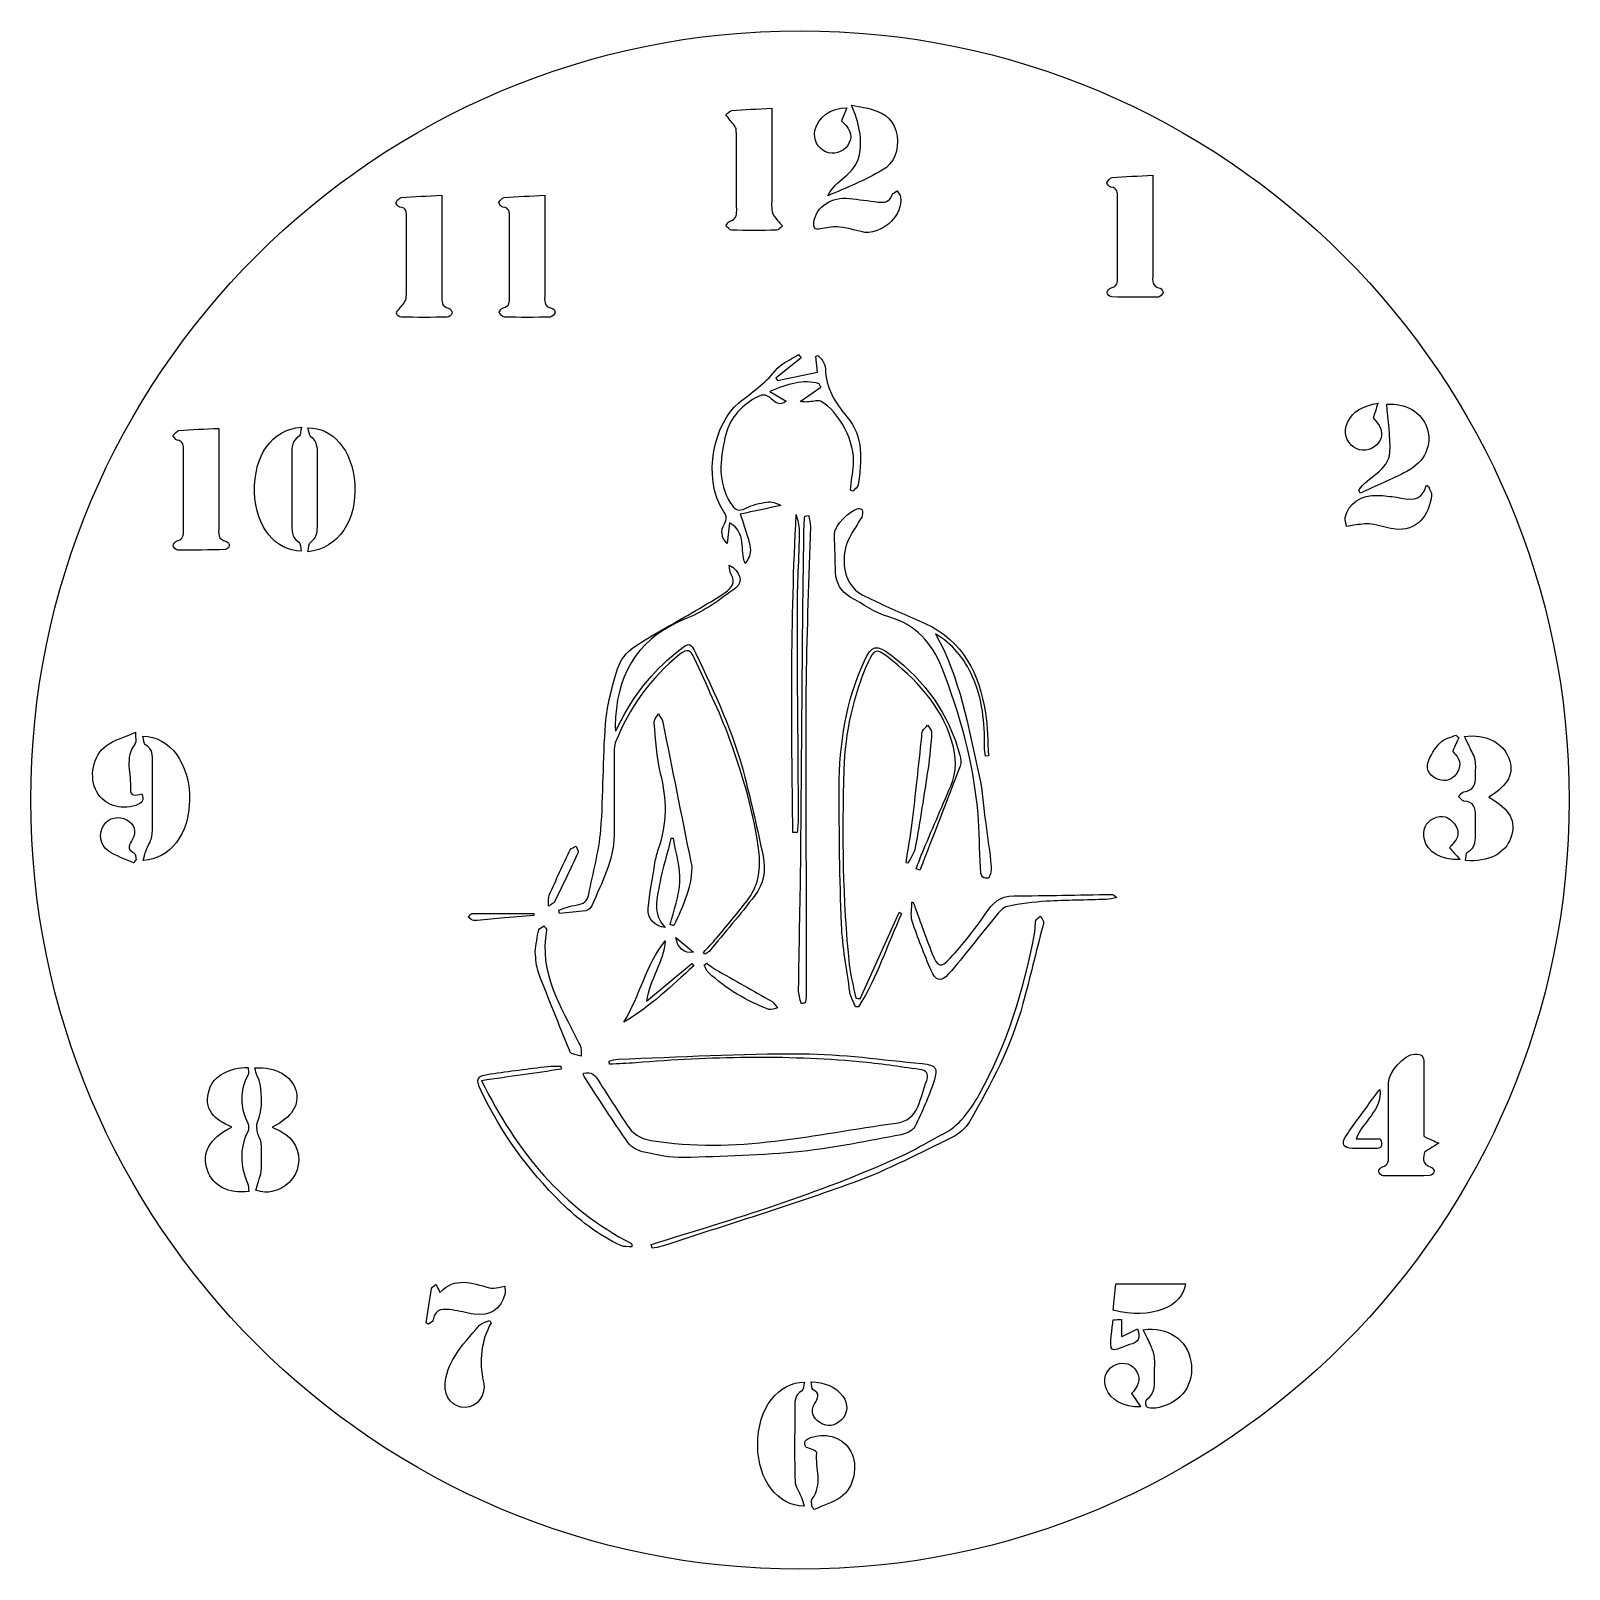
# Model space of a CAD drawing. Header units: millimetres. Extents: x -150 to 150, y -150 to 150.
import ezdxf

# ---------------------------------------------------------------- set-up
doc = ezdxf.new("R2010")
doc.units = ezdxf.units.MM

msp = doc.modelspace()

# ---------------------------------------------------------------- linework, layer by layer
for p, q in [((-5.88, 79.68), (-2.71, 77.78)), ((10.36, 60.22), (9.85, 60.44)), ((109.26, 59.85), (108.98, 60.35)), ((-13.72, 54.06), (-14.23, 50.04)), ((0.96, 55.35), (1.7, 55.45)), ((36.76, 8.64), (36.15, 8.57)), ((-24.64, -7.53), (-25.16, -7.53)), ((21.06, -12.34), (20.68, -12.23)), ((-46.89, -22.11), (-47.04, -21.46)), ((11.73, -38.75), (19.33, -21.95)), ((-24.2, -26.8), (-20.78, -29.7)), ((-18.55, -30.05), (-18.85, -29.72)), ((-18.68, -32.22), (-18.2, -31.83)), ((-37.15, -51.52), (-37.24, -50.94)), ((-46.65, -51.92), (-46.59, -52.51)), ((108.45, -66.08), (113.13, -66.08)), ((-28.83, -87.37), (-29, -86.67)), ((61.6, -94.36), (75.14, -94.36)), ((62.72, -101.29), (62.72, -104.64))]:
    msp.add_line(p, q)
for points in [[(-0.29, 86.89), (0.23, 86.2), (-4.7, 82.23), (-4.39, 81.83), (3.4, 83.4), (3.08, 86.46), (3.49, 86.66)], [(0.05, 77.74), (4.05, 80.49), (3.76, 81.18)], [(-29.94, -39.23), (-21.12, -31.87), (-20.73, -32.35)]]:
    msp.add_lwpolyline(points)
msp.add_circle((0, 0), 150)
for points, knots in [([(10.07, 135.49), (11.92, 135.12), (13.01, 134.98), (14.05, 134.67), (16.66, 133.9), (18.56, 132.39), (18.92, 129.5), (19.26, 126.7), (18.45, 124.2), (15.99, 122.79)], [-6, -6, -6, -6, -5, -5, -5, -4, -4, -4, -3, -3, -3, -3]), ([(-14.48, 133.6), (-14.09, 133.89), (-13.72, 134.41), (-13.31, 134.45), (-10.81, 134.65), (-8.3, 134.74), (-5.49, 134.88)], [-2, -2, -2, -2, -1, -1, -1, 0, 0, 0, 0]), ([(8.44, 132.08), (10.04, 130.57), (10.31, 129.17), (9.3, 127.64), (8.42, 126.3), (6.51, 125.76), (5, 126.4)], [-4, -4, -4, -4, -3, -3, -3, -2, -2, -2, -2]), ([(2.72, 112.77), (3.12, 115.66), (6.27, 117.71), (9.61, 117.31), (11.47, 117.09), (13.32, 116.83), (15.18, 116.61)], [4, 4, 4, 4, 5, 5, 5, 6, 6, 6, 6]), ([(-77.94, 96.03), (-77.52, 96.64), (-76.79, 97.25), (-76.78, 97.87), (-76.68, 103.13), (-76.73, 108.38), (-76.72, 113.64)], [-6, -6, -6, -6, -5, -5, -5, -4, -4, -4, -4]), ([(-57.89, 95.98), (-56.6, 96.21), (-56.66, 97.13), (-56.66, 98.05), (-56.66, 103.24), (-56.66, 108.44), (-56.66, 113.64)], [7, 7, 7, 7, 8, 8, 8, 9, 9, 9, 9]), ([(-4.57, 111.11), (-7.48, 111.04), (-10.41, 111.05), (-13.32, 111.12), (-13.71, 111.13), (-14.09, 111.67), (-14.47, 111.97)], [-9, -9, -9, -9, -8, -8, -8, -7, -7, -7, -7]), ([(12.67, 110.65), (11.37, 110.95), (9.56, 111.48), (7.72, 111.73), (6.64, 111.88), (5.5, 111.58), (4.39, 111.47)], [0, 0, 0, 0, 1, 1, 1, 2, 2, 2, 2]), ([(4.95, 84.11), (5.05, 80.38), (6.79, 77.52), (9.16, 74.74), (12.48, 70.86), (11.99, 66.1), (11.37, 61.46)], [-20, -20, -20, -20, -19, -19, -19, -18, -18, -18, -18]), ([(-14.84, 56.2), (-19.37, 63.07), (-16.5, 73.83), (-11.92, 77.46), (-9.44, 79.43), (-6.86, 81.14), (-4.85, 83.7)], [-31, -31, -31, -31, -30, -30, -30, -29, -29, -29, -29]), ([(-5.54, 78.19), (-6.61, 79.27), (-7.51, 79.09), (-8.68, 78.42), (-11.78, 76.64), (-13.86, 74.19), (-14.63, 70.61), (-15.57, 66.24), (-16.13, 61.98), (-13.55, 57.9)], [-7, -7, -7, -7, -6, -6, -6, -5, -5, -5, -4, -4, -4, -4]), ([(-113.35, 72.47), (-113.35, 65.89), (-113.35, 59.59), (-113.35, 53.29), (-113.35, 52.08), (-113.64, 50.74), (-111.85, 50.42)], [-13, -13, -13, -13, -12, -12, -12, -11, -11, -11, -11]), ([(-97.29, 48.51), (-102.17, 48.65), (-106.19, 52.99), (-106.36, 60.06), (-106.54, 67.16), (-103.01, 72.23), (-97.24, 72.71)], [-2, -2, -2, -2, -1, -1, -1, 0, 0, 0, 0]), ([(-95.95, 72.57), (-91.24, 72.68), (-87.24, 68.36), (-86.83, 61.56), (-86.4, 54.48), (-89.94, 49.13), (-95.98, 48.37)], [-2, -2, -2, -2, -1, -1, -1, 0, 0, 0, 0]), ([(112.45, 69.25), (111.27, 68.07), (109.41, 67.87), (108.01, 68.78), (106.49, 69.77), (105.93, 71.82), (106.77, 73.61)], [-3, -3, -3, -3, -2, -2, -2, -1, -1, -1, -1]), ([(-121.47, 50.52), (-120.27, 50.79), (-120.22, 51.61), (-120.22, 52.58), (-120.24, 57.78), (-120.24, 62.97), (-120.23, 68.17), (-120.23, 69.11), (-120.2, 69.99), (-121.48, 70.2)], [-6, -6, -6, -6, -5, -5, -5, -4, -4, -4, -3, -3, -3, -3]), ([(-97.68, 70.92), (-99.28, 69.94), (-99.09, 68.42), (-99.09, 66.94), (-99.1, 62.65), (-99.1, 58.37), (-99.09, 54.08), (-99.09, 52.66), (-99.24, 51.23), (-97.73, 50.27)], [-6, -6, -6, -6, -5, -5, -5, -4, -4, -4, -3, -3, -3, -3]), ([(-95.42, 50.29), (-94.11, 51.18), (-94.1, 52.42), (-94.1, 53.74), (-94.1, 58.29), (-94.1, 62.83), (-94.1, 67.38), (-94.1, 68.69), (-94.09, 69.94), (-95.39, 70.84)], [-6, -6, -6, -6, -5, -5, -5, -4, -4, -4, -3, -3, -3, -3]), ([(106.31, 55.12), (106.91, 57.85), (109.48, 59.56), (112.66, 59.41), (113.89, 59.35), (115.11, 59.2), (116.33, 59.03)], [-4, -4, -4, -4, -3, -3, -3, -2, -2, -2, -2]), ([(11.33, 56.87), (11.56, 56.94), (12.1, 56.72), (12.12, 56.57), (12.19, 56.11), (12.23, 55.55), (12.03, 55.18), (11.27, 53.8), (10.33, 52.53), (9.62, 51.15)], [-12, -12, -12, -12, -11, -11, -11, -10, -10, -10, -9, -9, -9, -9]), ([(-0.14, 52.55), (-0.24, 47.22), (-0.58, 41.9), (-0.58, 36.58), (-0.58, 23.29), (-0.42, 10.01), (-0.35, -3.28)], [2, 2, 2, 2, 3, 3, 3, 4, 4, 4, 4]), ([(0.13, -12.37), (0.28, 1.6), (0.35, 15.57), (0.48, 29.54), (0.55, 37.62), (0.68, 45.7), (0.79, 53.78)], [-10, -10, -10, -10, -9, -9, -9, -8, -8, -8, -8]), ([(2.03, 53.31), (1.76, 43.36), (1.3, 33.4), (1.19, 23.45), (1.04, 10.48), (1.16, -2.49), (1.18, -15.46), (1.19, -23.04), (1.23, -30.62), (1.23, -38.2)], [-5, -5, -5, -5, -4, -4, -4, -3, -3, -3, -2, -2, -2, -2]), ([(9.62, 51.15), (7.89, 47.81), (8.33, 43.2), (10.78, 41), (11.96, 39.95), (13.54, 39.31), (15, 38.63)], [-9, -9, -9, -9, -8, -8, -8, -7, -7, -7, -7]), ([(111.38, 53.82), (110.27, 53.95), (109.12, 53.71), (108, 53.61), (107.52, 53.56), (107.06, 53.42), (106.59, 53.32)], [-7, -7, -7, -7, -6, -6, -6, -5, -5, -5, -5]), ([(-13.8, 45.78), (-11.64, 44.65), (-10.96, 42.53), (-12.56, 41.34), (-15.55, 39.13), (-18.63, 36.78), (-22.05, 35.43), (-30.96, 31.91), (-35.38, 25.49), (-35.96, 16.13)], [23, 23, 23, 23, 24, 24, 24, 25, 25, 25, 26, 26, 26, 26]), ([(-20.32, 36.94), (-18.38, 38.08), (-16.43, 39.21), (-14.57, 40.47), (-13.32, 41.31), (-12.47, 42.42), (-13.47, 44.08)], [20, 20, 20, 20, 21, 21, 21, 22, 22, 22, 22]), ([(17.29, 35.73), (14.65, 36.5), (12.26, 38.19), (9.81, 39.57), (8, 40.59), (7.03, 42.26), (6.94, 44.35)], [-16, -16, -16, -16, -15, -15, -15, -14, -14, -14, -14]), ([(15, 38.63), (18.11, 37.17), (21.27, 35.82), (24.4, 34.41), (31.88, 31.02), (34.93, 24.57), (36.17, 16.99)], [-7, -7, -7, -7, -6, -6, -6, -5, -5, -5, -5]), ([(-23.4, 29.36), (-21.63, 30.74), (-21.33, 30.72), (-20.36, 28.69), (-16.62, 20.82), (-12.91, 12.92), (-10.75, 4.43), (-9.46, -0.66), (-8.3, -5.79), (-7.2, -10.93)], [29, 29, 29, 29, 30, 30, 30, 31, 31, 31, 32, 32, 32, 32]), ([(8.09, -24.22), (7.73, -15.33), (7.63, -6.42), (7.65, 2.48), (7.66, 10.95), (8.96, 19.22), (12.51, 27.01), (14.02, 30.31), (14.85, 30.45), (17.8, 28.22)], [-16, -16, -16, -16, -15, -15, -15, -14, -14, -14, -13, -13, -13, -13]), ([(-20.62, 27.75), (-21.28, 29.25), (-22.01, 29.56), (-23.41, 28.44), (-29.16, 23.79), (-33.25, 17.97), (-36.02, 11.17)], [5, 5, 5, 5, 6, 6, 6, 7, 7, 7, 7]), ([(-16.27, -26.92), (-14.26, -24.52), (-12.25, -22.13), (-10.33, -19.66), (-8.23, -16.95), (-7.6, -13.88), (-7.99, -10.45), (-8.86, -2.72), (-11.1, 4.66), (-13.72, 11.9), (-15.68, 17.3), (-18.31, 22.46), (-20.62, 27.75)], [1, 1, 1, 1, 2, 2, 2, 3, 3, 3, 4, 4, 4, 5, 5, 5, 5]), ([(13.34, 27.01), (10.3, 20.29), (8.79, 13.19), (8.55, 5.86), (8.15, -6.8), (8.31, -19.47), (9.59, -32.09)], [-4, -4, -4, -4, -3, -3, -3, -2, -2, -2, -2]), ([(29.39, 2.73), (30.6, 5.6), (30.56, 8.33), (29.62, 11.44), (27.44, 18.66), (22.54, 23.58), (16.92, 28.02), (14.95, 29.58), (14.4, 29.35), (13.34, 27.01)], [-7, -7, -7, -7, -6, -6, -6, -5, -5, -5, -4, -4, -4, -4]), ([(-43.63, -20.49), (-42.21, -20.34), (-41.43, -19.67), (-41.18, -18.36), (-40.36, -14.19), (-39.2, -10.05), (-38.85, -5.84), (-38.29, 1.02), (-38.47, 7.94), (-37.91, 14.8), (-37.62, 18.44), (-36.66, 22.08), (-35.57, 25.58)], [14, 14, 14, 14, 15, 15, 15, 16, 16, 16, 17, 17, 17, 18, 18, 18, 18]), ([(-27.61, 16.85), (-27.32, 16.29), (-26.88, 15.77), (-26.76, 15.18), (-24.92, 6.1), (-23.11, -2.99), (-21.29, -12.07)], [-5, -5, -5, -5, -4, -4, -4, -3, -3, -3, -3]), ([(-128.16, 12.45), (-122.94, 12.41), (-118.97, 7.21), (-119.03, 0.1), (-119.09, -6.68), (-122.82, -11.52), (-128.08, -11.78)], [-7, -7, -7, -7, -6, -6, -6, -5, -5, -5, -5]), ([(-129.52, -1.05), (-132.6, -2.03), (-135.72, -0.98), (-137.14, 1.6), (-138.67, 4.36), (-137.96, 8.63), (-135.28, 10.59)], [-3, -3, -3, -3, -2, -2, -2, -1, -1, -1, -1]), ([(-129.62, 11.03), (-131.86, 8.25), (-130.33, 5.06), (-130.58, 2.08), (-130.69, 0.7), (-129.4, 0.84), (-128.37, 1.23)], [-6, -6, -6, -6, -5, -5, -5, -4, -4, -4, -4]), ([(-127.59, -10.02), (-127.17, -8.88), (-126.35, -7.78), (-126.32, -6.64), (-126.17, -1.97), (-126.26, 2.7), (-126.25, 7.37), (-126.25, 8.68), (-126.18, 9.95), (-127.61, 10.75)], [-4, -4, -4, -4, -3, -3, -3, -2, -2, -2, -1, -1, -1, -1]), ([(-36.24, 9.52), (-36.25, 4.07), (-36.16, -1.38), (-36.26, -6.83), (-36.34, -11.79), (-38.66, -16.11), (-40.56, -20.53)], [8, 8, 8, 8, 9, 9, 9, 10, 10, 10, 10]), ([(127.75, 8.93), (128.98, 7.7), (128.89, 6.35), (127.97, 5.07), (127.15, 3.93), (125.92, 3.53), (124.53, 3.99)], [2, 2, 2, 2, 3, 3, 3, 4, 4, 4, 4]), ([(-25.16, -7.53), (-25.9, -10.42), (-26.8, -13.29), (-27.33, -16.22), (-27.85, -19.1), (-28.95, -22.13), (-26.29, -24.87)], [-13, -13, -13, -13, -12, -12, -12, -11, -11, -11, -11]), ([(-25.32, -24.33), (-24.65, -21.54), (-23.55, -18.76), (-23.43, -15.94), (-23.32, -13.16), (-24.2, -10.34), (-24.64, -7.53)], [-16, -16, -16, -16, -15, -15, -15, -14, -14, -14, -14]), ([(-49.02, -20.7), (-48.97, -19.73), (-49.12, -19.05), (-48.89, -18.54), (-47.58, -15.57), (-46.21, -12.62), (-44.79, -9.7)], [-6, -6, -6, -6, -5, -5, -5, -4, -4, -4, -4]), ([(-7.2, -10.93), (-6.61, -13.68), (-7.08, -16.39), (-8.8, -18.63), (-11.66, -22.34), (-14.71, -25.91), (-17.7, -29.52)], [32, 32, 32, 32, 33, 33, 33, 34, 34, 34, 34]), ([(25.77, -29.97), (26.81, -32.63), (27.49, -32.86), (29.36, -30.78), (31.78, -28.11), (34.06, -25.27), (36.09, -22.29), (37.52, -20.2), (38.89, -18.65), (41.7, -18.66)], [1, 1, 1, 1, 2, 2, 2, 3, 3, 3, 4, 4, 4, 4]), ([(59.71, -19.39), (55.83, -19.52), (51.94, -19.52), (48.07, -19.75), (45.52, -19.9), (42.95, -20.22), (40.46, -20.75)], [7, 7, 7, 7, 8, 8, 8, 9, 9, 9, 9]), ([(-51.89, -22.51), (-54.05, -22.68), (-56.2, -22.85), (-58.35, -23.04), (-60.1, -23.19), (-61.84, -23.43), (-63.58, -23.52)], [-6, -6, -6, -6, -5, -5, -5, -4, -4, -4, -4]), ([(28.92, -33.99), (27.55, -35.57), (26.36, -35.24), (25.55, -33.26), (24.24, -30.08), (22.95, -26.87), (21.88, -23.61)], [11, 11, 11, 11, 12, 12, 12, 13, 13, 13, 13]), ([(45.74, -26.12), (45.9, -25.26), (45.82, -24.36), (45.99, -23.51), (46.06, -23.19), (46.53, -22.96), (46.82, -22.68)], [5, 5, 5, 5, 6, 6, 6, 7, 7, 7, 7]), ([(27.69, -65.24), (31.05, -63.57), (33.06, -60.78), (34.86, -57.58), (40.4, -47.74), (43.63, -37.13), (45.74, -26.12)], [3, 3, 3, 3, 4, 4, 4, 5, 5, 5, 5]), ([(47.32, -24.58), (46.04, -29.62), (44.82, -34.68), (43.47, -39.7), (41.26, -47.94), (37.26, -55.41), (33.04, -62.75)], [9, 9, 9, 9, 10, 10, 10, 11, 11, 11, 11]), ([(-44.57, -49.43), (-44.75, -49.36), (-44.87, -49.03), (-44.96, -48.81), (-46.99, -43.76), (-49.07, -38.74), (-51, -33.66)], [-3, -3, -3, -3, -2, -2, -2, -1, -1, -1, -1]), ([(-43.27, -47.13), (-43.08, -47.52), (-42.78, -47.9), (-42.71, -48.31), (-42.61, -48.85), (-42.69, -49.41), (-42.69, -49.97)], [-6, -6, -6, -6, -5, -5, -5, -4, -4, -4, -4]), ([(24.7, -54.67), (25.2, -53.27), (24.61, -52.7), (23.29, -52.53), (19.38, -52.03), (15.47, -51.4), (11.55, -51.04), (-2.98, -49.74), (-17.5, -50.06), (-32.02, -51.26)], [7, 7, 7, 7, 8, 8, 8, 9, 9, 9, 10, 10, 10, 10]), ([(-110.78, -63.77), (-114.24, -62.38), (-116.45, -60.29), (-115.17, -56.38), (-114.33, -53.83), (-111.28, -52.14), (-107.61, -52.14)], [-7, -7, -7, -7, -6, -6, -6, -5, -5, -5, -5]), ([(-106.28, -52.22), (-102.22, -52), (-99.11, -53.81), (-98.33, -56.6), (-97.54, -59.43), (-99.02, -61.85), (-102.92, -63.81)], [0, 0, 0, 0, 1, 1, 1, 2, 2, 2, 2]), ([(-105.79, -62.79), (-104.73, -60.83), (-104.69, -55.67), (-105.85, -53.78), (-106.09, -53.39), (-106.11, -52.86), (-106.28, -52.22)], [12, 12, 12, 12, 13, 13, 13, 14, 14, 14, 14]), ([(-34.93, -86.9), (-39.37, -84.86), (-43.16, -81.87), (-46.62, -78.47), (-53.06, -72.14), (-58.29, -64.89), (-62.17, -56.71), (-63.33, -54.28), (-63.03, -53.79), (-60.39, -53.42)], [-9, -9, -9, -9, -8, -8, -8, -7, -7, -7, -6, -6, -6, -6]), ([(18.74, -63.01), (20.87, -62.71), (22.21, -61.63), (22.97, -59.81), (23.67, -58.15), (24.09, -56.37), (24.7, -54.67)], [5, 5, 5, 5, 6, 6, 6, 7, 7, 7, 7]), ([(19.74, -65.26), (13.28, -66.45), (6.82, -67.87), (0.3, -68.53), (-7.35, -69.31), (-15.07, -69.51), (-22.76, -69.72), (-25.29, -69.79), (-27.87, -69.23), (-30.37, -68.69), (-31.51, -68.44), (-32.85, -67.77), (-33.49, -66.87)], [18, 18, 18, 18, 19, 19, 19, 20, 20, 20, 21, 21, 21, 22, 22, 22, 22]), ([(-97.84, -71.17), (-98.3, -73.82), (-100.32, -75.84), (-102.99, -76.31), (-103.43, -76.39), (-103.89, -76.53), (-104.33, -76.49)], [4, 4, 4, 4, 5, 5, 5, 6, 6, 6, 6]), ([(-60.23, -101.93), (-62.22, -105.59), (-62.61, -109.36), (-61.73, -113.43), (-61.14, -116.16), (-62.96, -118.37), (-65.29, -118.45)], [0, 0, 0, 0, 1, 1, 1, 2, 2, 2, 2]), ([(-65.29, -118.45), (-67.52, -118.52), (-69.48, -116.54), (-69.22, -113.86), (-69.05, -112.01), (-68.32, -110.08), (-67.33, -108.49)], [2, 2, 2, 2, 3, 3, 3, 4, 4, 4, 4]), ([(8.36, -116.26), (9.46, -117.74), (9.36, -119.67), (8.11, -120.87), (6.86, -122.08), (5.4, -122.36), (3.88, -121.39)], [-5, -5, -5, -5, -4, -4, -4, -3, -3, -3, -3]), ([(-1.03, -118.8), (-1.02, -123.47), (-1.11, -128.15), (-0.97, -132.82), (-0.94, -133.88), (-0.13, -134.92), (0.28, -135.99)], [-5, -5, -5, -5, -4, -4, -4, -3, -3, -3, -3]), ([(2.33, -124.25), (5.43, -123.31), (8.51, -124.4), (9.9, -127.01), (11.39, -129.83), (10.63, -134.03), (7.93, -135.97)], [4, 4, 4, 4, 5, 5, 5, 6, 6, 6, 6])]:
    msp.add_open_spline(points, degree=3, knots=knots)
for points in [[(11.52, 125.55), (12.25, 128.86), (11.53, 131.96), (10.07, 135.49)], [(-13.6, 132.52), (-13.87, 132.89), (-14.18, 133.24), (-14.48, 133.6)], [(-12.43, 130.71), (-12.44, 131.32), (-13.18, 131.93), (-13.6, 132.52)], [(-5.49, 134.88), (-5.49, 129.01), (-5.49, 123.44), (-5.49, 117.87)], [(2.91, 130.56), (3.39, 133.04), (5.98, 135), (9.12, 134.97)], [(9.12, 134.97), (8.77, 134.09), (8.48, 133.34), (8.12, 132.43)], [(8.12, 132.43), (8.12, 132.43), (8.27, 132.25), (8.44, 132.08)], [(-12.35, 114.94), (-12.4, 120.2), (-12.33, 125.45), (-12.43, 130.71)], [(5, 126.4), (3.44, 127.07), (2.56, 128.81), (2.91, 130.56)], [(5.42, 117.84), (6.91, 120.96), (10.72, 121.92), (11.52, 125.55)], [(15.99, 122.79), (12.62, 120.86), (9.03, 119.32), (5.42, 117.84)], [(60.64, 119.53), (60.33, 119.56), (59.79, 120.22), (59.86, 120.37)], [(59.86, 120.37), (60.04, 120.78), (60.47, 121.32), (60.84, 121.36)], [(60.84, 121.36), (63.4, 121.58), (65.98, 121.68), (68.78, 121.83)], [(68.78, 121.83), (68.78, 115.17), (68.78, 108.81), (68.78, 102.45)], [(-78.78, 116.49), (-78.59, 116.89), (-78.15, 117.43), (-77.77, 117.47)], [(-77.77, 117.47), (-75.21, 117.68), (-72.64, 117.77), (-69.84, 117.92)], [(-69.84, 117.92), (-69.84, 117.04), (-69.84, 116.34), (-69.84, 115.64)], [(-58.71, 116.5), (-58.51, 116.9), (-58.07, 117.43), (-57.69, 117.46)], [(-57.69, 117.46), (-55.13, 117.68), (-52.56, 117.78), (-49.78, 117.93)], [(-49.78, 117.93), (-49.78, 111.31), (-49.78, 105.01), (-49.77, 98.72)], [(-5.49, 117.87), (-5.49, 116.83), (-5.62, 115.77), (-5.44, 114.76)], [(19.61, 117.56), (19.96, 114.09), (16.77, 110.68), (12.67, 110.65)], [(15.18, 116.61), (16.42, 116.46), (17.51, 116.56), (17.98, 118.02)], [(17.98, 118.02), (18.09, 118.34), (18.6, 118.53), (18.92, 118.77)], [(18.92, 118.77), (19.16, 118.37), (19.57, 117.99), (19.61, 117.56)], [(61.89, 117.51), (61.89, 118.42), (61.97, 119.36), (60.64, 119.53)], [(61.9, 101.92), (61.9, 107.12), (61.9, 112.31), (61.89, 117.51)], [(-78.01, 115.62), (-78.31, 115.65), (-78.85, 116.33), (-78.78, 116.49)], [(-76.72, 113.64), (-76.72, 114.6), (-76.7, 115.47), (-78.01, 115.62)], [(-69.84, 115.64), (-69.84, 109.86), (-69.84, 104.08), (-69.84, 98.31)], [(-57.95, 115.63), (-58.25, 115.67), (-58.78, 116.35), (-58.71, 116.5)], [(-56.66, 113.64), (-56.66, 114.56), (-56.62, 115.48), (-57.95, 115.63)], [(-13.66, 112.9), (-12.56, 113.21), (-12.35, 113.89), (-12.35, 114.94)], [(-5.44, 114.76), (-5.33, 114.14), (-4.78, 113.58), (-4.38, 113.03)], [(-14.47, 111.97), (-14.2, 112.29), (-13.99, 112.81), (-13.66, 112.9)], [(-3.41, 111.97), (-3.8, 111.67), (-4.17, 111.12), (-4.57, 111.11)], [(-4.38, 113.03), (-4.1, 112.64), (-3.74, 112.32), (-3.41, 111.97)], [(3, 111.36), (2.71, 111.62), (2.65, 112.3), (2.72, 112.77)], [(4.39, 111.47), (3.91, 111.43), (3.24, 111.15), (3, 111.36)], [(68.78, 102.45), (68.78, 101.29), (68.53, 100.03), (70.26, 99.78)], [(59.88, 98.94), (59.86, 99.24), (60.33, 99.81), (60.65, 99.87)], [(60.65, 99.87), (61.92, 100.09), (61.9, 100.99), (61.9, 101.92)], [(70.26, 99.78), (70.49, 99.75), (70.88, 99.11), (70.8, 98.91)], [(-78.7, 94.89), (-78.65, 95.3), (-78.2, 95.64), (-77.94, 96.03)], [(-69.84, 98.31), (-69.84, 97.27), (-69.99, 96.19), (-68.49, 95.93)], [(-49.77, 98.72), (-49.77, 97.53), (-50.13, 96.14), (-48.28, 95.87)], [(60.74, 98.09), (60.43, 98.09), (59.9, 98.62), (59.88, 98.94)], [(69.89, 98.08), (66.84, 98.02), (63.79, 98.02), (60.74, 98.09)], [(70.8, 98.91), (70.65, 98.56), (70.22, 98.08), (69.89, 98.08)], [(-77.74, 94.15), (-78.09, 94.16), (-78.73, 94.68), (-78.7, 94.89)], [(-68.79, 94.17), (-71.77, 94.1), (-74.76, 94.1), (-77.74, 94.15)], [(-67.84, 94.95), (-67.92, 94.62), (-68.45, 94.17), (-68.79, 94.17)], [(-68.49, 95.93), (-68.21, 95.88), (-67.78, 95.23), (-67.84, 94.95)], [(-58.74, 95.06), (-58.46, 95.38), (-58.22, 95.92), (-57.89, 95.98)], [(-57.65, 94.16), (-58.02, 94.17), (-58.38, 94.75), (-58.74, 95.06)], [(-48.69, 94.17), (-51.68, 94.1), (-54.67, 94.09), (-57.65, 94.16)], [(-47.77, 94.99), (-47.92, 94.64), (-48.36, 94.18), (-48.69, 94.17)], [(-48.28, 95.87), (-48.05, 95.83), (-47.68, 95.18), (-47.77, 94.99)], [(-4.85, 83.7), (-3.75, 85.09), (-1.84, 85.84), (-0.29, 86.89)], [(3.49, 86.66), (3.79, 86.34), (4.16, 86.06), (4.37, 85.68)], [(4.37, 85.68), (4.64, 85.2), (4.93, 84.64), (4.95, 84.11)], [(3.76, 81.18), (0.56, 82.08), (-2.41, 81.11), (-5.88, 79.68)], [(-2.71, 77.78), (-3.96, 76.76), (-4.88, 77.52), (-5.54, 78.19)], [(2.77, 77.77), (1.93, 77.65), (1.1, 77.48), (0.05, 77.74)], [(3.97, 77.78), (3.66, 77.94), (3.16, 77.83), (2.77, 77.77)], [(10.42, 65.36), (10.87, 69.63), (7.7, 75.78), (3.97, 77.78)], [(106.77, 73.61), (107.82, 75.9), (109.84, 76.82), (112.71, 77.41)], [(112.71, 77.41), (112.33, 76.24), (112.06, 75.4), (111.77, 74.5)], [(114.43, 77.19), (117.91, 77.48), (121.33, 75.57), (122.25, 72.62)], [(115.03, 67.8), (115.22, 70.9), (114.66, 74.05), (114.43, 77.19)], [(-122.33, 71.05), (-121.92, 71.4), (-121.53, 72.01), (-121.1, 72.05)], [(-121.1, 72.05), (-118.6, 72.26), (-116.09, 72.34), (-113.35, 72.47)], [(-97.24, 72.71), (-97.41, 71.96), (-97.35, 71.13), (-97.68, 70.92)], [(-95.39, 70.84), (-95.77, 71.1), (-95.77, 71.94), (-95.95, 72.57)], [(111.77, 74.5), (113.72, 72.4), (113.96, 70.77), (112.45, 69.25)], [(122.25, 72.62), (123.31, 69.23), (121.93, 65.97), (118.31, 64.06)], [(-121.48, 70.2), (-121.8, 70.25), (-122.05, 70.75), (-122.33, 71.05)], [(108.98, 60.35), (110.65, 63.14), (114.79, 64.14), (115.03, 67.8)], [(9.85, 60.44), (10.04, 62.08), (10.24, 63.72), (10.42, 65.36)], [(118.31, 64.06), (115.37, 62.51), (112.28, 61.24), (109.26, 59.85)], [(11.37, 61.46), (11.31, 61.01), (10.71, 60.63), (10.36, 60.22)], [(116.33, 59.03), (118.64, 58.7), (121.15, 57.68), (122.17, 61.41)], [(122.17, 61.41), (122.31, 61.29), (122.46, 61.16), (122.6, 61.04)], [(122.6, 61.04), (122.8, 60.5), (123.22, 59.93), (123.16, 59.42)], [(-13.55, 57.9), (-12.75, 56.65), (-12.1, 56.12), (-10.58, 56.9)], [(-3.74, 57.44), (-6.33, 56.88), (-8.92, 56.32), (-11.66, 55.72)], [(-10.58, 56.9), (-9.33, 57.55), (-7.86, 57.88), (-6.46, 58.1)], [(-6.46, 58.1), (-5.57, 58.25), (-4.61, 57.93), (-3.74, 57.44)], [(123.16, 59.42), (122.73, 55.62), (120.45, 52.22), (115.74, 52.85)], [(-14.75, 53.85), (-14.19, 54.76), (-14.3, 55.38), (-14.84, 56.2)], [(-10.69, 46.12), (-11.76, 48.72), (-10.32, 52.06), (-13.72, 54.06)], [(-11.66, 55.72), (-9.23, 48.73), (-9.19, 48.35), (-10.69, 46.12)], [(-1.37, -6.31), (-1.71, 14.31), (-1.85, 34.94), (-0.74, 55.69)], [(-0.74, 55.69), (-0.53, 54.64), (-0.12, 53.59), (-0.14, 52.55)], [(0.79, 53.78), (0.8, 54.3), (0.9, 54.83), (0.96, 55.35)], [(1.7, 55.45), (1.82, 54.74), (2.05, 54.02), (2.03, 53.31)], [(6.72, 51.68), (6.62, 53.61), (9.74, 56.38), (11.33, 56.87)], [(106.59, 53.32), (106.48, 53.93), (106.18, 54.57), (106.31, 55.12)], [(-14.23, 50.04), (-15.36, 51.18), (-15.53, 52.54), (-14.75, 53.85)], [(6.94, 44.35), (6.84, 46.8), (6.84, 49.24), (6.72, 51.68)], [(115.74, 52.85), (114.27, 53.05), (112.85, 53.64), (111.38, 53.82)], [(-122.25, 49.61), (-122.27, 49.9), (-121.8, 50.45), (-121.47, 50.52)], [(-121.38, 48.75), (-121.69, 48.75), (-122.22, 49.28), (-122.25, 49.61)], [(-112.05, 48.82), (-115.16, 48.74), (-118.27, 48.71), (-121.38, 48.75)], [(-111.3, 49.55), (-111.35, 49.27), (-111.78, 48.82), (-112.05, 48.82)], [(-111.85, 50.42), (-111.61, 50.38), (-111.27, 49.82), (-111.3, 49.55)], [(-97.73, 50.27), (-97.37, 50.04), (-97.43, 49.15), (-97.29, 48.51)], [(-95.98, 48.37), (-95.76, 49.19), (-95.79, 50.04), (-95.42, 50.29)], [(-13.47, 44.08), (-13.73, 44.51), (-13.68, 45.12), (-13.8, 45.78)], [(-32.4, 29.8), (-28.51, 32.38), (-24.35, 34.57), (-20.32, 36.94)], [(27.65, 25.87), (25.77, 30.64), (22.56, 34.19), (17.29, 35.73)], [(33.6, 24.14), (32.05, 27.61), (29.74, 30.46), (26.41, 32.41)], [(26.41, 32.41), (31.26, 23.77), (32.81, 14.15), (34.93, 4.72)], [(-35.57, 25.58), (-35.07, 27.18), (-33.8, 28.87), (-32.4, 29.8)], [(-34.66, 15.91), (-31.88, 21.21), (-28.11, 25.68), (-23.4, 29.36)], [(17.8, 28.22), (24.42, 23.21), (29, 16.82), (31.15, 8.77)], [(34.71, -2.69), (33.84, 7.19), (31.26, 16.68), (27.65, 25.87)], [(35.95, 10.35), (36.09, 15.11), (35.55, 19.75), (33.6, 24.14)], [(-35.96, 16.13), (-36.01, 15.26), (-36.1, 14.39), (-35.95, 13.4)], [(-35.95, 13.4), (-35.52, 14.24), (-35.1, 15.08), (-34.66, 15.91)], [(-28.44, 15.05), (-28.49, 15.62), (-27.9, 16.24), (-27.61, 16.85)], [(-27.17, 5.19), (-27.96, 8.39), (-28.12, 11.75), (-28.44, 15.05)], [(36.17, 16.99), (36.61, 14.25), (36.58, 11.43), (36.76, 8.64)], [(-135.28, 10.59), (-133.75, 11.71), (-131.78, 12.23), (-129.59, 13.21)], [(-129.59, 13.21), (-129.59, 12), (-129.38, 11.34), (-129.62, 11.03)], [(-127.61, 10.75), (-127.94, 10.94), (-127.94, 11.73), (-128.16, 12.45)], [(21.88, -4.48), (22.55, 1.12), (23.13, 6.72), (23.75, 12.32)], [(23.75, 12.32), (23.79, 12.7), (23.72, 13.13), (23.88, 13.43)], [(23.88, 13.43), (24.13, 13.86), (24.54, 14.19), (24.88, 14.57)], [(24.88, 14.57), (25.16, 14.13), (25.7, 13.68), (25.67, 13.26)], [(25.67, 13.26), (25.52, 10.88), (25.32, 8.51), (24.97, 6.15)], [(124.85, 11.18), (125.58, 11.94), (126.86, 12.19), (127.89, 12.66)], [(128.45, 12.18), (128.1, 11.39), (127.75, 10.6), (127.29, 9.56)], [(127.89, 12.66), (128.08, 12.5), (128.26, 12.34), (128.45, 12.18)], [(129.55, 12.38), (133.68, 12.97), (137.1, 11.18), (138.22, 8.13)], [(130.5, 10.47), (130.22, 11.08), (129.9, 11.68), (129.55, 12.38)], [(-36.02, 11.17), (-36.22, 10.67), (-36.24, 10.07), (-36.24, 9.52)], [(36.15, 8.57), (36.08, 9.17), (35.94, 9.76), (35.95, 10.35)], [(122.45, 7.25), (122.85, 8.68), (123.81, 10.07), (124.85, 11.18)], [(127.29, 9.56), (127.31, 9.53), (127.49, 9.19), (127.75, 8.93)], [(131.66, 7.77), (131.47, 8.71), (130.91, 9.58), (130.5, 10.47)], [(24.97, 6.15), (24.21, 1.01), (23.4, -4.13), (22.48, -9.24)], [(31.22, 6.57), (28.65, -0.2), (26, -6.94), (23.38, -13.68)], [(31.15, 8.77), (31.34, 8.07), (31.46, 7.21), (31.22, 6.57)], [(124.53, 3.99), (122.97, 4.5), (122.04, 5.78), (122.45, 7.25)], [(131.71, 4.66), (131.69, 5.7), (131.87, 6.78), (131.66, 7.77)], [(138.22, 8.13), (139.31, 5.13), (138.26, 3.07), (134.33, 0.55)], [(-27.58, -9.55), (-25.82, -4.67), (-25.93, 0.18), (-27.17, 5.19)], [(34.93, 4.72), (35.62, 1.68), (35.8, -1.48), (36.21, -4.58)], [(129.47, 1.61), (131.34, 1.86), (131.74, 3.07), (131.71, 4.66)], [(-128.37, 1.23), (-127.82, -0.03), (-128.29, -0.66), (-129.52, -1.05)], [(23.79, -10.41), (25.64, -6.02), (27.55, -1.66), (29.39, 2.73)], [(128.43, 0.71), (128.77, 1.02), (129.09, 1.56), (129.47, 1.61)], [(129.45, -0.22), (129.09, -0.2), (128.77, 0.39), (128.43, 0.71)], [(134.33, 0.55), (138.56, -1.98), (139.69, -4.07), (138.61, -7.34)], [(-135.77, -4.88), (-134.81, -3.46), (-132.8, -2.99), (-131.29, -3.85)], [(35.18, -13.2), (34.97, -9.7), (35.02, -6.18), (34.71, -2.69)], [(123.5, -3.6), (125.16, -2.79), (126.57, -3.29), (127.61, -4.64)], [(131.71, -3.15), (131.73, -1.57), (131.44, -0.3), (129.45, -0.22)], [(-134.89, -9.93), (-136.53, -8.84), (-136.79, -6.41), (-135.77, -4.88)], [(-131.29, -3.85), (-129.82, -4.68), (-129.29, -6.18), (-130.15, -7.64)], [(-0.35, -3.28), (-0.34, -4.3), (-0.46, -5.33), (-0.53, -6.35)], [(20.68, -12.23), (21.08, -9.65), (21.56, -7.07), (21.88, -4.48)], [(36.21, -4.58), (36.58, -7.37), (37.02, -10.15), (37.28, -12.95)], [(121.75, -7.69), (121.33, -5.92), (122.01, -4.32), (123.5, -3.6)], [(127.61, -4.64), (128.73, -6.11), (128.38, -7.54), (127.09, -8.78)], [(131.71, -6.27), (131.7, -5.23), (131.7, -4.19), (131.71, -3.15)], [(-130.15, -7.64), (-130.75, -8.67), (-131.42, -9.49), (-129.88, -10.3)], [(-0.53, -6.35), (-0.81, -6.34), (-1.09, -6.32), (-1.37, -6.31)], [(128.72, -11.62), (125.01, -11.77), (122.32, -10.08), (121.75, -7.69)], [(127.09, -8.78), (126.88, -8.99), (126.72, -9.26), (126.65, -9.35)], [(138.61, -7.34), (137.59, -10.42), (134.28, -12.15), (129.76, -11.82)], [(130.16, -10.14), (131.87, -9.26), (131.72, -7.77), (131.71, -6.27)], [(-129.95, -12.26), (-131.61, -11.5), (-133.39, -10.93), (-134.89, -9.93)], [(-129.44, -11.64), (-129.61, -11.85), (-129.78, -12.06), (-129.95, -12.26)], [(-129.88, -10.3), (-129.58, -10.45), (-129.58, -11.18), (-129.44, -11.64)], [(-128.08, -11.78), (-127.9, -11.14), (-127.79, -10.56), (-127.59, -10.02)], [(-43.28, -10.26), (-44.76, -13.5), (-46.31, -16.7), (-47.88, -19.9)], [(-44.79, -9.7), (-44.62, -9.36), (-44.04, -9.23), (-43.65, -9)], [(-43.65, -9), (-43.52, -9.43), (-43.14, -9.96), (-43.28, -10.26)], [(-28.28, -12.27), (-28.13, -11.35), (-27.9, -10.43), (-27.58, -9.55)], [(22.48, -9.24), (22.29, -10.33), (21.55, -11.31), (21.06, -12.34)], [(22.67, -13.42), (23.04, -12.41), (23.37, -11.39), (23.79, -10.41)], [(126.65, -9.35), (127.3, -10.07), (127.87, -10.69), (128.72, -11.62)], [(129.76, -11.82), (129.89, -11.22), (129.83, -10.31), (130.16, -10.14)], [(-29.64, -21.18), (-29.31, -18.2), (-28.77, -15.24), (-28.28, -12.27)], [(-21.1, -13.18), (-21.19, -17.3), (-22.9, -20.89), (-24.58, -24.49)], [(-21.29, -12.07), (-21.22, -12.44), (-21.09, -12.81), (-21.1, -13.18)], [(-0.28, -36.99), (-0.17, -28.78), (0.04, -20.58), (0.13, -12.37)], [(23.38, -13.68), (23.14, -13.59), (22.91, -13.51), (22.67, -13.42)], [(36.67, -15.26), (35.23, -15.48), (35.23, -14.13), (35.18, -13.2)], [(37.28, -12.95), (37.36, -13.73), (37, -15.21), (36.67, -15.26)], [(-47.88, -19.9), (-47.99, -20.13), (-48.35, -20.24), (-49.02, -20.7)], [(-47.04, -21.46), (-45.9, -21.12), (-44.79, -20.61), (-43.63, -20.49)], [(-40.56, -20.53), (-40.76, -20.99), (-41.31, -21.52), (-41.76, -21.59)], [(21.88, -23.61), (21.52, -22.49), (21.82, -21.16), (21.82, -19.92)], [(21.82, -19.92), (21.91, -19.94), (22, -19.96), (22.08, -19.98)], [(22.08, -19.98), (23.3, -23.31), (24.47, -26.67), (25.77, -29.97)], [(40.46, -20.75), (39.58, -20.94), (38.79, -21.92), (38.15, -22.69)], [(41.7, -18.66), (48.03, -18.69), (54.35, -18.5), (60.68, -18.41)], [(61.75, -19.04), (61.07, -19.16), (60.39, -19.36), (59.71, -19.39)], [(60.68, -18.41), (61.02, -18.41), (61.36, -18.57), (61.75, -19.04)], [(-64.71, -22.86), (-64.47, -22.61), (-64.23, -22.16), (-63.98, -22.16)], [(-63.58, -23.52), (-63.95, -23.54), (-64.33, -23.09), (-64.71, -22.86)], [(-63.98, -22.16), (-59.97, -22.12), (-55.95, -22.13), (-51.93, -22.13)], [(-51.93, -22.13), (-51.92, -22.25), (-51.91, -22.38), (-51.89, -22.51)], [(-41.76, -21.59), (-43.46, -21.86), (-45.18, -21.96), (-46.89, -22.11)], [(-26.29, -24.87), (-28.36, -24.66), (-29.84, -23.03), (-29.64, -21.18)], [(19.82, -22.18), (16.98, -28.21), (15.05, -34.66), (11.39, -40.31)], [(19.82, -22.18), (19.66, -22.1), (19.49, -22.03), (19.33, -21.95)], [(38.15, -22.69), (35.05, -26.44), (32.11, -30.32), (28.92, -33.99)], [(46.82, -22.68), (47.05, -23.01), (47.36, -23.31), (47.48, -23.68)], [(47.48, -23.68), (47.57, -23.93), (47.4, -24.28), (47.32, -24.58)], [(-51.66, -29.59), (-51.43, -28.15), (-51.26, -26.72), (-50.94, -25.33)], [(-49.41, -25.39), (-51, -33.67), (-46.65, -40.27), (-43.27, -47.13)], [(-50.94, -25.33), (-50.86, -25.01), (-50.26, -24.81), (-49.9, -24.55)], [(-49.9, -24.55), (-49.73, -24.83), (-49.37, -25.15), (-49.41, -25.39)], [(-24.58, -24.49), (-24.83, -24.44), (-25.07, -24.38), (-25.32, -24.33)], [(-20.78, -29.7), (-22.5, -30.05), (-23.94, -28.89), (-24.2, -26.8)], [(-18.85, -29.72), (-17.98, -28.79), (-17.08, -27.89), (-16.27, -26.92)], [(9.74, -37.44), (9.11, -33.04), (8.27, -28.64), (8.09, -24.22)], [(-51, -33.66), (-51.47, -32.41), (-51.45, -30.97), (-51.66, -29.59)], [(-34.34, -43.32), (-31.23, -38.17), (-30.02, -32.17), (-26.3, -27.45)], [(-26.3, -27.45), (-26.56, -31.66), (-29.33, -35.01), (-29.94, -39.23)], [(-17.7, -29.52), (-17.9, -29.76), (-18.26, -29.88), (-18.55, -30.05)], [(-20.73, -32.35), (-25.06, -36.24), (-29.22, -40.33), (-34.34, -43.32)], [(-17.81, -33.68), (-18.21, -33.31), (-18.4, -32.72), (-18.68, -32.22)], [(-18.2, -31.83), (-17.62, -32.24), (-17.07, -32.7), (-16.46, -33.05)], [(9.59, -32.09), (9.82, -34.28), (10.44, -36.43), (10.88, -38.61)], [(-6.06, -40.84), (-10.41, -39.18), (-14.39, -36.87), (-17.81, -33.68)], [(-16.46, -33.05), (-12.8, -35.14), (-9.11, -37.2), (-5.46, -39.31)], [(0.21, -39.68), (0.04, -38.78), (-0.29, -37.88), (-0.28, -36.99)], [(1.23, -38.2), (1.23, -38.66), (1.09, -39.12), (1.01, -39.57)], [(10.81, -40.31), (10.44, -39.35), (9.89, -38.42), (9.74, -37.44)], [(10.88, -38.61), (11.17, -38.66), (11.45, -38.7), (11.73, -38.75)], [(-4.37, -40.52), (-4.94, -40.64), (-5.6, -41.01), (-6.06, -40.84)], [(-5.46, -39.31), (-5.02, -39.57), (-4.73, -40.11), (-4.37, -40.52)], [(1.01, -39.57), (0.75, -39.61), (0.48, -39.64), (0.21, -39.68)], [(11.39, -40.31), (11.2, -40.31), (11, -40.31), (10.81, -40.31)], [(-42.69, -49.97), (-43.32, -49.79), (-43.96, -49.66), (-44.57, -49.43)], [(-37.24, -50.94), (-36.65, -50.8), (-36.06, -50.56), (-35.46, -50.54)], [(-35.46, -50.54), (-23.5, -50.13), (-11.54, -49.42), (0.42, -49.48)], [(0.42, -49.48), (8.22, -49.52), (16.02, -50.66), (23.82, -51.41)], [(114.77, -55.23), (114.78, -52.94), (117.88, -49.62), (119.86, -49.53)], [(119.86, -49.53), (121.24, -49.48), (121.68, -49.99), (121.67, -51.32)], [(-107.64, -53.58), (-109.31, -56.74), (-109.25, -59.85), (-107.67, -63.02)], [(-107.61, -52.14), (-107.61, -52.62), (-107.44, -53.2), (-107.64, -53.58)], [(-46.59, -52.51), (-51.56, -53.22), (-56.54, -53.94), (-62.11, -54.74)], [(-60.39, -53.42), (-56.66, -52.9), (-52.94, -52.4), (-49.21, -51.94)], [(-49.21, -51.94), (-48.37, -51.84), (-47.5, -51.92), (-46.65, -51.92)], [(-42.22, -53.27), (-40.69, -52.86), (-39.92, -53.71), (-39.21, -54.85)], [(-42.12, -53.89), (-42.21, -53.75), (-42.18, -53.53), (-42.22, -53.27)], [(-33.49, -66.87), (-36.48, -62.63), (-39.27, -58.24), (-42.12, -53.89)], [(-32.02, -51.26), (-33.72, -51.4), (-35.44, -51.44), (-37.15, -51.52)], [(23.82, -51.41), (26.53, -51.66), (26.97, -52.19), (26.13, -54.79)], [(121.67, -51.32), (121.61, -55.47), (121.65, -59.62), (121.65, -63.78)], [(-62.11, -54.74), (-55.25, -68.52), (-46.31, -79.57), (-32.85, -86.51)], [(-39.21, -54.85), (-37.45, -57.66), (-35.64, -60.44), (-33.85, -63.24)], [(26.13, -54.79), (25.14, -57.86), (23.81, -60.84), (22.36, -63.73)], [(113.07, -56.42), (113.54, -60.6), (109.73, -62.62), (108.45, -66.08)], [(111.6, -58.36), (112.07, -57.71), (112.58, -57.07), (113.07, -56.42)], [(114.77, -69.24), (114.76, -64.57), (114.75, -59.9), (114.77, -55.23)], [(106.5, -65.46), (108.13, -63.05), (109.88, -60.72), (111.6, -58.36)], [(-105.77, -64.89), (-105.91, -64.21), (-106.09, -63.34), (-105.79, -62.79)], [(33.04, -62.75), (32.34, -63.97), (31.04, -65.1), (29.75, -65.72)], [(-115.56, -72.21), (-116.71, -68.72), (-115.29, -66.08), (-110.78, -63.77)], [(-107.7, -64.68), (-109.36, -68.04), (-109.15, -71.36), (-107.73, -74.72)], [(-107.67, -63.02), (-107.44, -63.46), (-107.47, -64.22), (-107.7, -64.68)], [(-105.06, -66.93), (-105.1, -66.24), (-105.64, -65.59), (-105.77, -64.89)], [(-102.92, -63.81), (-102.2, -64.16), (-101.64, -64.4), (-101.1, -64.69)], [(-101.1, -64.69), (-98.68, -65.98), (-97.39, -68.55), (-97.84, -71.17)], [(-33.85, -63.24), (-32.72, -65.01), (-31.23, -66.02), (-29.04, -66.38)], [(-4.87, -66.51), (3.03, -65.57), (10.86, -64.1), (18.74, -63.01)], [(29.75, -65.72), (23.4, -68.81), (17.12, -72.18), (10.5, -74.57)], [(22.36, -63.73), (21.98, -64.5), (20.7, -65.08), (19.74, -65.26)], [(20.57, -69.04), (23.01, -67.9), (25.29, -66.45), (27.69, -65.24)], [(107.76, -67.96), (105.93, -67.91), (105.44, -67.04), (106.5, -65.46)], [(121.65, -63.78), (121.65, -64.48), (121.65, -65.18), (121.65, -65.57)], [(121.65, -65.57), (122.9, -66.16), (123.73, -66.55), (124.56, -66.94)], [(-105.05, -72.37), (-104.97, -70.56), (-104.95, -68.73), (-105.06, -66.93)], [(-29.04, -66.38), (-20.97, -67.74), (-12.9, -67.47), (-4.87, -66.51)], [(112.04, -67.97), (110.61, -67.94), (109.18, -68), (107.76, -67.96)], [(113.13, -66.08), (113.72, -67.4), (113.46, -68.01), (112.04, -67.97)], [(121.76, -68.68), (121.63, -69.49), (121.05, -70.92), (123.04, -71.6)], [(124.56, -66.94), (123.75, -67.44), (122.95, -67.94), (121.76, -68.68)], [(-27.34, -86.14), (-11.11, -81.19), (5.13, -76.23), (20.57, -69.04)], [(112.84, -72.47), (112.82, -72.17), (113.24, -71.63), (113.56, -71.54)], [(113.56, -71.54), (114.83, -71.18), (114.78, -70.25), (114.77, -69.24)], [(123.04, -71.6), (123.33, -71.7), (123.75, -72.24), (123.68, -72.41)], [(-107.48, -76.33), (-111.42, -76.88), (-114.57, -75.21), (-115.56, -72.21)], [(-107.73, -74.72), (-107.52, -75.2), (-107.56, -75.79), (-107.48, -76.33)], [(-106.09, -76.11), (-105.93, -75.52), (-105.77, -74.94), (-105.6, -74.36)], [(-105.6, -74.36), (-105.41, -73.69), (-105.08, -73.04), (-105.05, -72.37)], [(10.5, -74.57), (-1.86, -79.05), (-14.44, -82.92), (-26.93, -87.03)], [(113.69, -73.28), (113.38, -73.28), (112.87, -72.77), (112.84, -72.47)], [(122.8, -73.24), (119.77, -73.32), (116.73, -73.33), (113.69, -73.28)], [(123.68, -72.41), (123.54, -72.76), (123.12, -73.23), (122.8, -73.24)], [(-104.33, -76.49), (-104.92, -76.44), (-105.5, -76.24), (-106.09, -76.11)], [(-32.79, -87.14), (-33.51, -87.07), (-34.31, -87.18), (-34.93, -86.9)], [(-32.85, -86.51), (-32.83, -86.72), (-32.81, -86.93), (-32.79, -87.14)], [(-29, -86.67), (-28.45, -86.5), (-27.9, -86.31), (-27.34, -86.14)], [(-26.93, -87.03), (-27.53, -87.23), (-28.19, -87.26), (-28.83, -87.37)], [(-70.21, -96.01), (-67.34, -92.96), (-63.99, -94.11), (-60.61, -95.15)], [(-72.89, -101.93), (-72.56, -99.7), (-72.26, -97.48), (-71.86, -95.26)], [(-71.86, -95.26), (-71.81, -94.95), (-71.31, -94.72), (-71.02, -94.45)], [(-71.02, -94.45), (-70.79, -94.9), (-70.55, -95.34), (-70.21, -96.01)], [(-60.61, -95.15), (-60.06, -95.32), (-59.4, -95.13), (-58.79, -95.06)], [(-58.79, -95.06), (-58.38, -95.01), (-57.98, -94.89), (-57.58, -94.81)], [(-57.58, -94.81), (-57.55, -95.28), (-57.4, -95.79), (-57.52, -96.23)], [(61.07, -99.48), (61.25, -97.74), (61.43, -95.97), (61.6, -94.36)], [(75.14, -94.36), (74.76, -98.75), (68.51, -101.45), (61.07, -99.48)], [(-67.82, -99.44), (-69.43, -99.24), (-71.18, -98.97), (-71.51, -101.39)], [(-57.52, -96.23), (-58.33, -99.34), (-60.45, -100.74), (-63.62, -100.26)], [(-72.46, -102.19), (-72.6, -102.1), (-72.74, -102.01), (-72.89, -101.93)], [(-71.51, -101.39), (-71.55, -101.7), (-72.13, -101.93), (-72.46, -102.19)], [(-63.62, -100.26), (-65.03, -100.04), (-66.41, -99.61), (-67.82, -99.44)], [(-62.48, -102.43), (-62.05, -101.94), (-61.22, -101.8), (-60.57, -101.49)], [(-60.57, -101.49), (-60.46, -101.64), (-60.34, -101.78), (-60.23, -101.93)], [(60.75, -104.03), (60.84, -103.2), (60.94, -102.37), (61.06, -101.37)], [(61.06, -101.37), (61.57, -101.34), (62.1, -101.32), (62.72, -101.29)], [(-67.33, -108.49), (-65.98, -106.31), (-64.19, -104.38), (-62.48, -102.43)], [(63.9, -106.31), (60.46, -107.78), (60.37, -107.71), (60.75, -104.03)], [(62.72, -104.64), (63.71, -104.15), (64.73, -103.64), (65.8, -103.1)], [(65.8, -103.1), (66.44, -104.87), (66.01, -105.88), (64.26, -106.17)], [(66.93, -103.31), (71.77, -102.6), (75.45, -105.24), (76.22, -109.4)], [(68.34, -106.26), (67.95, -105.34), (67.48, -104.46), (66.93, -103.31)], [(64.26, -106.17), (64.14, -106.19), (64.02, -106.26), (63.9, -106.31)], [(69.1, -108.59), (69.01, -107.79), (68.66, -107.01), (68.34, -106.26)], [(59.7, -114.75), (59.05, -113.02), (59.62, -111.21), (61.08, -110.36)], [(61.08, -110.36), (62.56, -109.49), (64.3, -109.69), (65.29, -110.94)], [(65.29, -110.94), (66.49, -112.45), (66.26, -113.93), (65.02, -115.31)], [(69.13, -112.09), (69.14, -110.92), (69.23, -109.74), (69.1, -108.59)], [(76.22, -109.4), (77.03, -113.76), (74.47, -117.5), (70.04, -118.43)], [(-8.25, -125.9), (-8.33, -118.43), (-4.09, -113.52), (0.85, -113.52)], [(0.85, -113.52), (0.66, -114.23), (0.68, -115.02), (0.35, -115.22)], [(2.5, -114.94), (2.26, -114.81), (2.3, -114.15), (2.16, -113.48)], [(2.16, -113.48), (4.85, -113.56), (6.9, -114.32), (8.36, -116.26)], [(67.68, -116.86), (69.41, -115.61), (69.13, -113.82), (69.13, -112.09)], [(0.35, -115.22), (-1.1, -116.09), (-1.03, -117.43), (-1.03, -118.8)], [(2.85, -117.74), (3.53, -116.61), (4.04, -115.75), (2.5, -114.94)], [(66.46, -118.36), (63, -118.42), (60.55, -116.99), (59.7, -114.75)], [(65.02, -115.31), (64.85, -115.5), (64.69, -115.7), (64.66, -115.74)], [(64.66, -115.74), (65.3, -116.67), (65.8, -117.39), (66.46, -118.36)], [(67.54, -118.26), (67.38, -117.85), (67.41, -117.05), (67.68, -116.86)], [(3.88, -121.39), (2.5, -120.5), (1.98, -119.2), (2.85, -117.74)], [(68.7, -118.62), (68.29, -118.6), (67.62, -118.5), (67.54, -118.26)], [(70.04, -118.43), (69.6, -118.53), (69.14, -118.65), (68.7, -118.62)], [(0.82, -137.73), (-4.41, -137.56), (-8.18, -132.73), (-8.25, -125.9)], [(1.2, -126.25), (0.52, -125.19), (1.13, -124.61), (2.33, -124.25)], [(3.25, -127.32), (3.28, -126.95), (2.01, -126.48), (1.2, -126.25)], [(2.38, -136.28), (4.49, -133.47), (3.02, -130.3), (3.25, -127.32)], [(0.28, -135.99), (0.49, -136.52), (0.62, -137.09), (0.82, -137.73)], [(2.29, -137.75), (2.31, -137.25), (2.14, -136.61), (2.38, -136.28)], [(2.79, -138.34), (2.62, -138.15), (2.46, -137.95), (2.29, -137.75)], [(7.93, -135.97), (6.43, -137.05), (4.52, -137.57), (2.79, -138.34)]]:
    msp.add_open_spline(points, degree=3)

doc.saveas('drawing.dxf')
